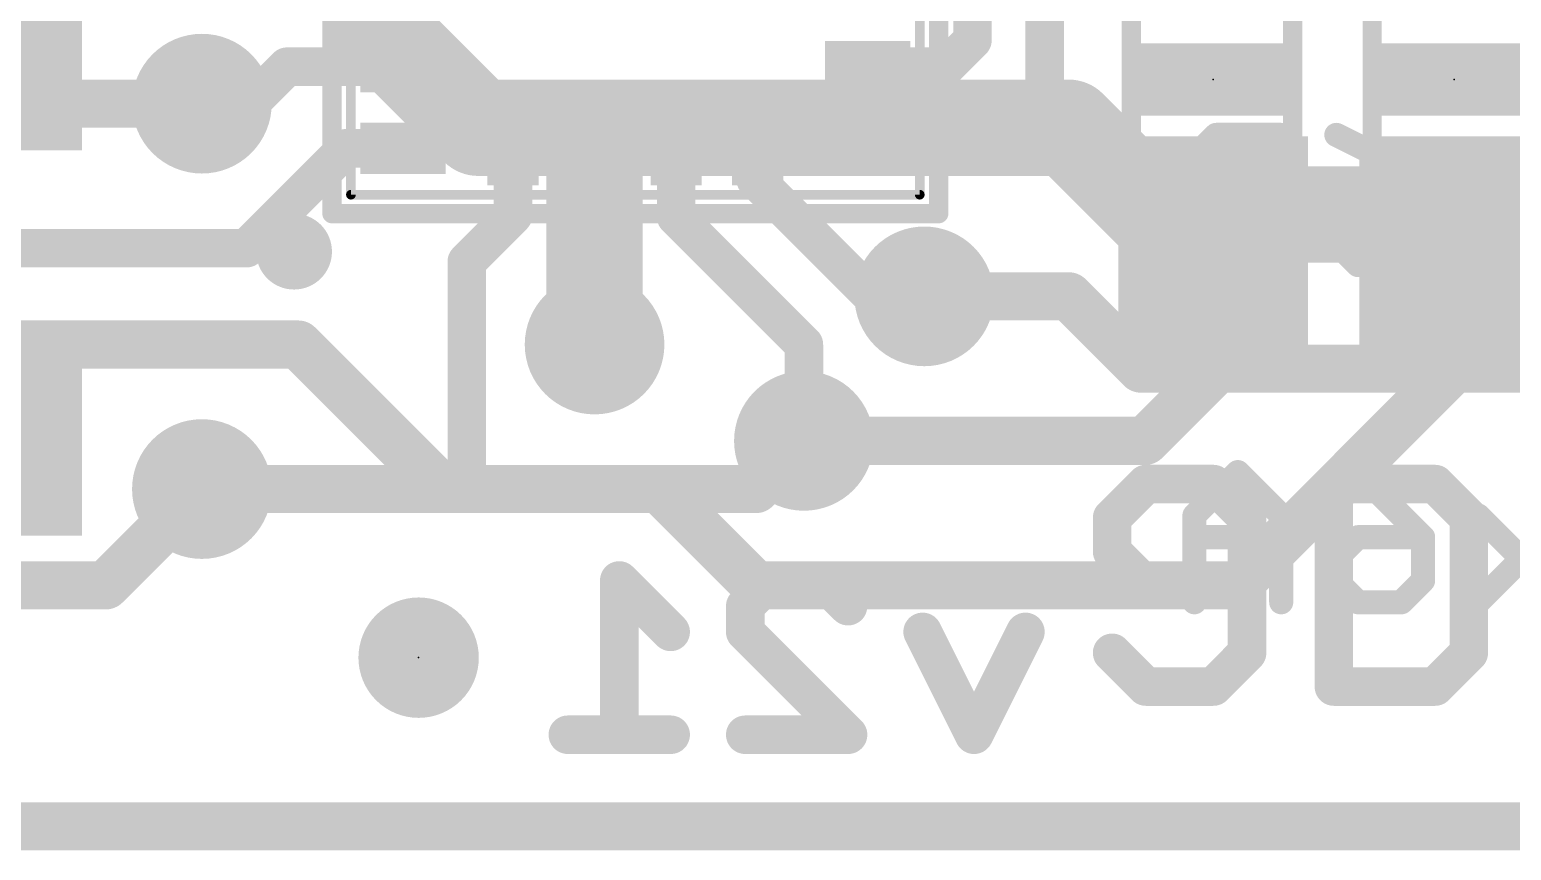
# Model space of a CAD drawing. Extents: x -30 to 77, y -18 to 22.
# Drawn here: x 6.2 to 14.02, y -0.13 to 4.2 of the extents above; entities that cross this region are included whole.
import ezdxf

# ---------------------------------------------------------------- set-up
doc = ezdxf.new("R2010")
doc.units = 0
for name, color, linetype in [('1', 12, 'CONTINUOUS'), ('16', 132, 'CONTINUOUS'), ('18', 110, 'CONTINUOUS'), ('20', 53, 'CONTINUOUS'), ('21', 41, 'CONTINUOUS'), ('22', 40, 'CONTINUOUS'), ('23', 53, 'CONTINUOUS'), ('51', 53, 'CONTINUOUS')]:
    doc.layers.add(name, color=color, linetype=linetype)

# ---------------------------------------------------------------- blocks, each defined once
blk = doc.blocks.new('RECT')
blk.add_solid([(-0.5, -0.5), (0.5, -0.5), (-0.5, 0.5), (0.5, 0.5)])
blk = doc.blocks.new('PIE')
at = {"const_width": 0.5}
blk.add_lwpolyline([(0, -0.25, 1), (0, 0.25, 1), (0, -0.25)], format="xyb", dxfattribs=at)
blk = doc.blocks.new('ROUNDV')
at = {"const_width": 0.5}
blk.add_lwpolyline([(0, -0.25, 1), (0, 0.25, 1), (0, -0.25)], format="xyb", dxfattribs=at)

msp = doc.modelspace()

# ---------------------------------------------------------------- linework, layer by layer
at = {"layer": '1'}
for points, const_width in [([(11.557, 3.8466), (11.557, 5.715)], 0.2032), ([(11.176, 4.145), (11.176, 4.435)], 0.2032), ([(11.036, 4.005), (11.176, 4.145)], 0.2032), ([(7.366, 3.81), (7.561, 4.005)], 0.2032), ([(7.561, 4.005), (8.173, 4.005)], 0.2032), ([(10.623, 4.005), (11.036, 4.005)], 0.2032), ([(7.112, 3.81), (7.366, 3.81)], 0.2032), ([(11.557, 3.8466), (11.2855, 3.575)], 0.2032), ([(7.874, 3.575), (7.347, 3.048)], 0.2032), ([(8.173, 3.575), (7.874, 3.575)], 0.2032), ([(8.753, 3.2207), (8.753, 3.605)], 0.2032), ([(9.183, 3.605), (9.183, 2.54)], 0.2032), ([(9.613, 3.214), (9.613, 3.605)], 0.2032), ([(10.043, 3.605), (10.043, 3.419)], 0.2032), ([(10.623, 3.575), (11.2855, 3.575)], 0.2032), ([(10.043, 3.419), (10.033, 3.409)], 0.2032), ([(10.033, 3.409), (10.648, 2.794)], 0.2032), ([(8.509, 2.9767), (8.753, 3.2207)], 0.2032), ([(9.613, 3.214), (10.287, 2.54)], 0.2032), ([(12.446, 2.3912), (12.446, 3.087)], 0.254), ([(13.716, 2.413), (13.716, 3.087)], 0.254), ([(7.347, 3.048), (5.93, 3.048)], 0.2032), ([(8.509, 2.9767), (8.509, 1.778)], 0.2032), ([(10.648, 2.794), (10.922, 2.794)], 0.2032), ([(10.668, 2.794), (10.922, 2.794)], 0.2032), ([(10.287, 2.54), (10.287, 2.032)], 0.2032), ([(12.0868, 2.032), (12.446, 2.3912)], 0.254), ([(12.573, 1.27), (13.716, 2.413)], 0.254), ([(10.287, 2.032), (12.0868, 2.032)], 0.254), ([(7.112, 1.778), (8.509, 1.778)], 0.254), ([(8.509, 1.778), (9.525, 1.778)], 0.254), ([(9.525, 1.778), (10.033, 1.27)], 0.254), ([(10.033, 1.27), (12.319, 1.27)], 0.254), ([(12.319, 1.27), (12.573, 1.27)], 0.254), ([(0, 0), (22.86, 0)], 0.254)]:
    msp.add_lwpolyline(points, dxfattribs=dict(at, const_width=const_width))
for points, const_width in [([(11.2119, 4.1091, 1), (11.1401, 4.181)], 0.1016), ([(11.1252, 4.145, 1), (11.2268, 4.145)], 0.1016), ([(7.561, 4.0558, 1), (7.561, 3.9542)], 0.1016), ([(7.5969, 3.9691, 1), (7.5251, 4.0409)], 0.1016), ([(8.173, 3.9542, 1), (8.173, 4.0558)], 0.1016), ([(10.623, 4.0558, 1), (10.623, 3.9542)], 0.1016), ([(11, 4.0409, 1), (11.0719, 3.9691)], 0.1016), ([(11.036, 3.9542, 1), (11.036, 4.0558)], 0.1016), ([(7.112, 3.8608, 1), (7.112, 3.7592)], 0.1016), ([(7.366, 3.7592, 1), (7.366, 3.8608)], 0.1016), ([(11.5929, 3.8106, 1), (11.5211, 3.8825)], 0.1016), ([(7.3301, 3.8459, 1), (7.4019, 3.7741)], 0.1016), ([(11.5062, 3.8466, 1), (11.6078, 3.8466)], 0.1016), ([(7.874, 3.6258, 1), (7.874, 3.5242)], 0.1016), ([(7.9099, 3.5391, 1), (7.8381, 3.6109)], 0.1016), ([(8.173, 3.5242, 1), (8.173, 3.6258)], 0.1016), ([(8.8038, 3.605, 1), (8.7022, 3.605)], 0.1016), ([(9.2338, 3.605, 1), (9.1322, 3.605)], 0.1016), ([(9.6638, 3.605, 1), (9.5622, 3.605)], 0.1016), ([(10.0938, 3.605, 1), (9.9922, 3.605)], 0.1016), ([(10.623, 3.6258, 1), (10.623, 3.5242)], 0.1016), ([(11.2855, 3.5242, 1), (11.2855, 3.6258)], 0.1016), ([(11.2495, 3.6109, 1), (11.3214, 3.5391)], 0.1016), ([(10.0789, 3.3831, 1), (10.0071, 3.4549)], 0.1016), ([(10.0689, 3.4449, 1), (9.9971, 3.3731)], 0.1016), ([(9.9971, 3.4449, 1), (10.0689, 3.3731)], 0.1016), ([(9.9922, 3.419, 1), (10.0938, 3.419)], 0.1016), ([(8.7889, 3.1848, 1), (8.7171, 3.2566)], 0.1016), ([(9.6489, 3.2499, 1), (9.5771, 3.1781)], 0.1016), ([(8.7022, 3.2207, 1), (8.8038, 3.2207)], 0.1016), ([(9.5622, 3.214, 1), (9.6638, 3.214)], 0.1016), ([(12.5095, 3.087, 1), (12.3825, 3.087)], 0.127), ([(13.7795, 3.087, 1), (13.6525, 3.087)], 0.127), ([(7.3111, 3.0839, 1), (7.3829, 3.0121)], 0.1016), ([(7.347, 2.9972, 1), (7.347, 3.0988)], 0.1016), ([(8.5598, 2.9767, 1), (8.4582, 2.9767)], 0.1016), ([(8.4731, 3.0126, 1), (8.5449, 2.9408)], 0.1016), ([(10.648, 2.8448, 1), (10.648, 2.7432)], 0.1016), ([(10.668, 2.8448, 1), (10.668, 2.7432)], 0.1016), ([(10.922, 2.7432, 1), (10.922, 2.8448)], 0.1016), ([(10.922, 2.7432, 1), (10.922, 2.8448)], 0.1016), ([(10.6121, 2.7581, 1), (10.6839, 2.8299)], 0.1016), ([(9.1322, 2.54, 1), (9.2338, 2.54)], 0.1016), ([(10.3378, 2.54, 1), (10.2362, 2.54)], 0.1016), ([(10.2511, 2.5041, 1), (10.3229, 2.5759)], 0.1016), ([(12.4909, 2.3463, 1), (12.4011, 2.4361)], 0.127), ([(13.7609, 2.3681, 1), (13.6711, 2.4579)], 0.127), ([(12.3825, 2.3912, 1), (12.5095, 2.3912)], 0.127), ([(13.6525, 2.413, 1), (13.7795, 2.413)], 0.127), ([(10.287, 2.0955, 1), (10.287, 1.9685)], 0.127), ([(12.0419, 2.0769, 1), (12.1317, 1.9871)], 0.127), ([(12.0868, 1.9685, 1), (12.0868, 2.0955)], 0.127), ([(10.2362, 2.032, 1), (10.3378, 2.032)], 0.1016), ([(7.112, 1.8415, 1), (7.112, 1.7145)], 0.127), ([(8.509, 1.8415, 1), (8.509, 1.7145)], 0.127), ([(8.509, 1.7145, 1), (8.509, 1.8415)], 0.127), ([(9.5699, 1.8229, 1), (9.4801, 1.7331)], 0.127), ([(9.525, 1.7145, 1), (9.525, 1.8415)], 0.127), ([(8.4582, 1.778, 1), (8.5598, 1.778)], 0.1016), ([(10.033, 1.3335, 1), (10.033, 1.2065)], 0.127), ([(9.9881, 1.2251, 1), (10.0779, 1.3149)], 0.127), ([(12.319, 1.3335, 1), (12.319, 1.2065)], 0.127), ([(12.319, 1.2065, 1), (12.319, 1.3335)], 0.127), ([(12.5281, 1.3149, 1), (12.6179, 1.2251)], 0.127), ([(12.573, 1.2065, 1), (12.573, 1.3335)], 0.127)]:
    msp.add_lwpolyline(points, format="xyb", dxfattribs=dict(at, const_width=const_width))
at = {"layer": '16'}
for points, const_width in [([(8.001, 4.251), (8.001, 4.7346)], 0.508), ([(8.569, 3.683), (8.001, 4.251)], 0.508), ([(5.969, 4.191), (6.35, 3.81)], 0.254), ([(6.35, 3.81), (7.112, 3.81)], 0.254), ([(9.183, 3.683), (8.569, 3.683)], 0.508), ([(11.684, 3.683), (9.183, 3.683)], 0.508), ([(9.183, 2.54), (9.183, 3.683)], 0.508), ([(12.1412, 3.2258), (11.684, 3.683)], 0.508), ([(16.383, 3.2258), (12.1412, 3.2258)], 0.508), ([(10.922, 2.794), (11.684, 2.794)], 0.254), ([(11.684, 2.794), (12.065, 2.413)], 0.254), ([(2.54, 2.54), (7.62, 2.54)], 0.254), ([(7.62, 2.54), (8.382, 1.778)], 0.254), ([(12.065, 2.413), (16.383, 2.413)], 0.254), ([(10.287, 2.032), (10.033, 1.778)], 0.254), ([(6.604, 1.27), (7.112, 1.778)], 0.254), ([(10.033, 1.778), (8.382, 1.778)], 0.254), ([(1.27, 1.27), (6.604, 1.27)], 0.254), ([(9.5844, 1.0249), (9.3132, 1.2961)], 0.2032), ([(9.3132, 1.2961), (9.3132, 0.4826)], 0.2032), ([(9.9776, 1.1605), (10.1131, 1.2961)], 0.2032), ([(10.1131, 1.2961), (10.3843, 1.2961)], 0.2032), ([(10.3843, 1.2961), (10.5199, 1.1605)], 0.2032), ([(9.9776, 1.0249), (9.9776, 1.1605)], 0.2032), ([(10.5199, 0.4826), (9.9776, 1.0249)], 0.2032), ([(11.1842, 0.4826), (10.9131, 1.0249)], 0.2032), ([(11.4554, 1.0249), (11.1842, 0.4826)], 0.2032), ([(9.5844, 0.4826), (9.042, 0.4826)], 0.2032), ([(9.9776, 0.4826), (10.5199, 0.4826)], 0.2032), ([(0, 0), (22.86, 0)], 0.254)]:
    msp.add_lwpolyline(points, dxfattribs=dict(at, const_width=const_width))
for points, const_width in [([(8.0908, 4.3408, 1), (7.9112, 4.1612)], 0.254), ([(7.874, 4.251, 1), (8.128, 4.251)], 0.254), ([(6.35, 3.8735, 1), (6.35, 3.7465)], 0.127), ([(6.3051, 3.7651, 1), (6.3949, 3.8549)], 0.127), ([(7.112, 3.7465, 1), (7.112, 3.8735)], 0.127), ([(8.569, 3.81, 1), (8.569, 3.556)], 0.254), ([(9.183, 3.81, 1), (9.183, 3.556)], 0.254), ([(9.31, 3.683, 1), (9.056, 3.683)], 0.254), ([(9.183, 3.556, 1), (9.183, 3.81)], 0.254), ([(11.7738, 3.7728, 1), (11.5942, 3.5932)], 0.254), ([(11.684, 3.556, 1), (11.684, 3.81)], 0.254), ([(8.4792, 3.5932, 1), (8.6588, 3.7728)], 0.254), ([(12.1412, 3.3528, 1), (12.1412, 3.0988)], 0.254), ([(12.0514, 3.136, 1), (12.231, 3.3156)], 0.254), ([(10.922, 2.8575, 1), (10.922, 2.7305)], 0.127), ([(11.7289, 2.8389, 1), (11.6391, 2.7491)], 0.127), ([(11.684, 2.7305, 1), (11.684, 2.8575)], 0.127), ([(7.6649, 2.5849, 1), (7.5751, 2.4951)], 0.127), ([(7.62, 2.4765, 1), (7.62, 2.6035)], 0.127), ([(9.056, 2.54, 1), (9.31, 2.54)], 0.254), ([(12.065, 2.4765, 1), (12.065, 2.3495)], 0.127), ([(12.0201, 2.3681, 1), (12.1099, 2.4579)], 0.127), ([(10.3319, 1.9871, 1), (10.2421, 2.0769)], 0.127), ([(7.1569, 1.7331, 1), (7.0671, 1.8229)], 0.127), ([(8.382, 1.8415, 1), (8.382, 1.7145)], 0.127), ([(8.3371, 1.7331, 1), (8.4269, 1.8229)], 0.127), ([(9.9881, 1.8229, 1), (10.0779, 1.7331)], 0.127), ([(10.033, 1.7145, 1), (10.033, 1.8415)], 0.127), ([(6.5591, 1.3149, 1), (6.6489, 1.2251)], 0.127), ([(6.604, 1.2065, 1), (6.604, 1.3335)], 0.127), ([(9.3491, 1.332, 1), (9.2773, 1.2602)], 0.1016), ([(9.364, 1.2961, 1), (9.2624, 1.2961)], 0.1016), ([(10.1131, 1.3469, 1), (10.1131, 1.2453)], 0.1016), ([(10.1491, 1.2602, 1), (10.0772, 1.332)], 0.1016), ([(10.4202, 1.332, 1), (10.3484, 1.2602)], 0.1016), ([(10.3843, 1.2453, 1), (10.3843, 1.3469)], 0.1016), ([(10.0284, 1.1605, 1), (9.9268, 1.1605)], 0.1016), ([(9.9416, 1.1964, 1), (10.0135, 1.1246)], 0.1016), ([(10.484, 1.1246, 1), (10.5558, 1.1964)], 0.1016), ([(9.5484, 0.989, 1), (9.6203, 1.0608)], 0.1016), ([(10.0135, 1.0608, 1), (9.9416, 0.989)], 0.1016), ([(10.9585, 1.0476, 1), (10.8676, 1.0022)], 0.1016), ([(11.5008, 1.0022, 1), (11.41, 1.0476)], 0.1016), ([(9.9268, 1.0249, 1), (10.0284, 1.0249)], 0.1016), ([(9.042, 0.5334, 1), (9.042, 0.4318)], 0.1016), ([(9.5844, 0.4318, 1), (9.5844, 0.5334)], 0.1016), ([(9.9776, 0.5334, 1), (9.9776, 0.4318)], 0.1016), ([(10.484, 0.4467, 1), (10.5558, 0.5185)], 0.1016), ([(10.5199, 0.4318, 1), (10.5199, 0.5334)], 0.1016), ([(11.1388, 0.5053, 1), (11.2297, 0.4599)], 0.1016), ([(11.1388, 0.4599, 1), (11.2297, 0.5053)], 0.1016), ([(9.2624, 0.4826, 1), (9.364, 0.4826)], 0.1016)]:
    msp.add_lwpolyline(points, format="xyb", dxfattribs=dict(at, const_width=const_width))
at = {"layer": '20', "const_width": 0.2032}
msp.add_lwpolyline([(0, 0), (22.86, 0)], dxfattribs=at)
at = {"layer": '21'}
for points, const_width in [([(7.798, 3.23), (7.798, 6.93)], 0.1016), ([(10.998, 6.93), (10.998, 3.23)], 0.1016), ([(10.998, 3.23), (7.798, 3.23)], 0.1016), ([(12.0906, 1.8043), (11.9126, 1.6264)], 0.2032), ([(12.4465, 1.8043), (12.0906, 1.8043)], 0.2032), ([(12.6244, 1.6264), (12.4465, 1.8043)], 0.2032), ([(13.082, 1.8043), (13.082, 0.7366)], 0.2032), ([(13.6159, 1.8043), (13.082, 1.8043)], 0.2032), ([(13.7938, 1.6264), (13.6159, 1.8043)], 0.2032), ([(11.9126, 1.6264), (11.9126, 1.4484)], 0.2032), ([(12.6244, 0.9146), (12.6244, 1.6264)], 0.2032), ([(13.7938, 0.9146), (13.7938, 1.6264)], 0.2032), ([(11.9126, 1.4484), (12.0906, 1.2705)], 0.2032), ([(12.0906, 1.2705), (12.6244, 1.2705)], 0.2032), ([(11.9126, 0.9146), (12.0906, 0.7366)], 0.2032), ([(12.4465, 0.7366), (12.6244, 0.9146)], 0.2032), ([(13.6159, 0.7366), (13.7938, 0.9146)], 0.2032), ([(12.0906, 0.7366), (12.4465, 0.7366)], 0.2032), ([(13.082, 0.7366), (13.6159, 0.7366)], 0.2032)]:
    msp.add_lwpolyline(points, dxfattribs=dict(at, const_width=const_width))
for points, const_width in [([(7.598, 2.93, 1), (7.598, 3.13, 1), (7.598, 2.93)], 0.2), ([(7.798, 3.2554, 1), (7.798, 3.2046)], 0.0508), ([(7.7726, 3.23, 1), (7.8234, 3.23)], 0.0508), ([(10.9726, 3.23, 1), (11.0234, 3.23)], 0.0508), ([(10.998, 3.2046, 1), (10.998, 3.2554)], 0.0508), ([(12.0906, 1.8551, 1), (12.0906, 1.7535)], 0.1016), ([(12.1265, 1.7684, 1), (12.0546, 1.8402)], 0.1016), ([(12.4824, 1.8402, 1), (12.4105, 1.7684)], 0.1016), ([(12.4465, 1.7535, 1), (12.4465, 1.8551)], 0.1016), ([(13.1328, 1.8043, 1), (13.0312, 1.8043)], 0.1016), ([(13.082, 1.8551, 1), (13.082, 1.7535)], 0.1016), ([(13.6518, 1.8402, 1), (13.5799, 1.7684)], 0.1016), ([(13.6159, 1.7535, 1), (13.6159, 1.8551)], 0.1016), ([(11.9634, 1.6264, 1), (11.8618, 1.6264)], 0.1016), ([(12.6752, 1.6264, 1), (12.5736, 1.6264)], 0.1016), ([(13.8446, 1.6264, 1), (13.743, 1.6264)], 0.1016), ([(11.8767, 1.6623, 1), (11.9485, 1.5904)], 0.1016), ([(12.5885, 1.5904, 1), (12.6603, 1.6623)], 0.1016), ([(13.7579, 1.5904, 1), (13.8297, 1.6623)], 0.1016), ([(11.9485, 1.4843, 1), (11.8767, 1.4125)], 0.1016), ([(11.8618, 1.4484, 1), (11.9634, 1.4484)], 0.1016), ([(12.0906, 1.3213, 1), (12.0906, 1.2197)], 0.1016), ([(12.0546, 1.2345, 1), (12.1265, 1.3064)], 0.1016), ([(12.6244, 1.2197, 1), (12.6244, 1.3213)], 0.1016), ([(11.9485, 0.9505, 1), (11.8767, 0.8786)], 0.1016), ([(12.6603, 0.8786, 1), (12.5885, 0.9505)], 0.1016), ([(13.8297, 0.8786, 1), (13.7579, 0.9505)], 0.1016), ([(12.5736, 0.9146, 1), (12.6752, 0.9146)], 0.1016), ([(13.743, 0.9146, 1), (13.8446, 0.9146)], 0.1016), ([(12.0906, 0.7874, 1), (12.0906, 0.6858)], 0.1016), ([(12.0546, 0.7007, 1), (12.1265, 0.7725)], 0.1016), ([(12.4105, 0.7725, 1), (12.4824, 0.7007)], 0.1016), ([(12.4465, 0.6858, 1), (12.4465, 0.7874)], 0.1016), ([(13.082, 0.7874, 1), (13.082, 0.6858)], 0.1016), ([(13.0312, 0.7366, 1), (13.1328, 0.7366)], 0.1016), ([(13.5799, 0.7725, 1), (13.6518, 0.7007)], 0.1016), ([(13.6159, 0.6858, 1), (13.6159, 0.7874)], 0.1016)]:
    msp.add_lwpolyline(points, format="xyb", dxfattribs=dict(at, const_width=const_width))
at = {"layer": '22', "const_width": 0.127}
for points in [[(12.4611, 3.6455), (12.3467, 3.5311)], [(12.8043, 3.6455), (12.4611, 3.6455)], [(12.8043, 2.9591), (12.8043, 3.6455)], [(13.0951, 3.6455), (13.3239, 3.5311)], [(12.3467, 3.5311), (12.3467, 3.4167)], [(13.3239, 3.5311), (13.5527, 3.3023)], [(12.3467, 3.4167), (12.4611, 3.3023)], [(14.3011, 3.4167), (13.8435, 2.9591)], [(14.3011, 2.9591), (13.8435, 3.4167)], [(12.4611, 3.3023), (12.3467, 3.1879)], [(12.8043, 3.3023), (12.4611, 3.3023)], [(13.0951, 3.1879), (13.2095, 3.3023)], [(13.2095, 3.3023), (13.5527, 3.3023)], [(13.5527, 3.3023), (13.5527, 3.0735)], [(12.3467, 3.1879), (12.3467, 3.0735)], [(13.0951, 3.0735), (13.0951, 3.1879)], [(12.3467, 3.0735), (12.4611, 2.9591)], [(13.2095, 2.9591), (13.0951, 3.0735)], [(13.5527, 3.0735), (13.4383, 2.9591)], [(12.4611, 2.9591), (12.8043, 2.9591)], [(13.4383, 2.9591), (13.2095, 2.9591)], [(12.5755, 1.8675), (12.3467, 1.6387)], [(12.8043, 1.6387), (12.5755, 1.8675)], [(13.0951, 1.8675), (13.3239, 1.7531)], [(13.3239, 1.7531), (13.5527, 1.5243)], [(12.3467, 1.6387), (12.3467, 1.1811)], [(12.8043, 1.1811), (12.8043, 1.6387)], [(14.3011, 1.6387), (13.8435, 1.1811)], [(14.3011, 1.1811), (13.8435, 1.6387)], [(12.8043, 1.5243), (12.3467, 1.5243)], [(13.0951, 1.4099), (13.2095, 1.5243)], [(13.2095, 1.5243), (13.5527, 1.5243)], [(13.5527, 1.5243), (13.5527, 1.2955)], [(13.0951, 1.2955), (13.0951, 1.4099)], [(13.2095, 1.1811), (13.0951, 1.2955)], [(13.5527, 1.2955), (13.4383, 1.1811)], [(13.4383, 1.1811), (13.2095, 1.1811)]]:
    msp.add_lwpolyline(points, dxfattribs=at)
at = {"layer": '22', "const_width": 0.0635}
for points in [[(12.4611, 3.6772, 1), (12.4611, 3.6137)], [(12.4835, 3.623, 1), (12.4386, 3.6679)], [(12.836, 3.6455, 1), (12.7725, 3.6455)], [(12.8043, 3.6137, 1), (12.8043, 3.6772)], [(13.1093, 3.6739, 1), (13.0809, 3.6171)], [(12.3784, 3.5311, 1), (12.3149, 3.5311)], [(12.3242, 3.5535, 1), (12.3691, 3.5086)], [(13.3463, 3.5535, 1), (13.3014, 3.5086)], [(13.3097, 3.5027, 1), (13.3381, 3.5595)], [(12.3691, 3.4391, 1), (12.3242, 3.3942)], [(12.3149, 3.4167, 1), (12.3784, 3.4167)], [(13.8659, 3.4391, 1), (13.821, 3.3942)], [(12.4611, 3.334, 1), (12.4611, 3.2705)], [(12.4835, 3.2798, 1), (12.4386, 3.3247)], [(12.8043, 3.2705, 1), (12.8043, 3.334)], [(13.2095, 3.334, 1), (13.2095, 3.2705)], [(13.2319, 3.2798, 1), (13.187, 3.3247)], [(13.5844, 3.3023, 1), (13.5209, 3.3023)], [(13.5527, 3.2705, 1), (13.5527, 3.334)], [(12.4386, 3.2798, 1), (12.4835, 3.3247)], [(13.5302, 3.2798, 1), (13.5751, 3.3247)], [(12.3784, 3.1879, 1), (12.3149, 3.1879)], [(12.3242, 3.2103, 1), (12.3691, 3.1654)], [(13.1268, 3.1879, 1), (13.0633, 3.1879)], [(13.0726, 3.2103, 1), (13.1175, 3.1654)], [(12.3691, 3.0959, 1), (12.3242, 3.051)], [(13.1175, 3.0959, 1), (13.0726, 3.051)], [(13.5751, 3.051, 1), (13.5302, 3.0959)], [(12.3149, 3.0735, 1), (12.3784, 3.0735)], [(13.0633, 3.0735, 1), (13.1268, 3.0735)], [(13.5209, 3.0735, 1), (13.5844, 3.0735)], [(12.4611, 2.9909, 1), (12.4611, 2.9274)], [(12.4386, 2.9366, 1), (12.4835, 2.9816)], [(12.7725, 2.9591, 1), (12.836, 2.9591)], [(12.8043, 2.9274, 1), (12.8043, 2.9909)], [(13.2095, 2.9909, 1), (13.2095, 2.9274)], [(13.187, 2.9366, 1), (13.2319, 2.9816)], [(13.4158, 2.9816, 1), (13.4607, 2.9366)], [(13.4383, 2.9274, 1), (13.4383, 2.9909)], [(13.821, 2.9816, 1), (13.8659, 2.9366)], [(12.5979, 1.8899, 1), (12.553, 1.845)], [(12.5979, 1.845, 1), (12.553, 1.8899)], [(13.1093, 1.8959, 1), (13.0809, 1.8391)], [(13.3463, 1.7755, 1), (13.3014, 1.7306)], [(13.3097, 1.7247, 1), (13.3381, 1.7815)], [(12.3784, 1.6387, 1), (12.3149, 1.6387)], [(12.3242, 1.6611, 1), (12.3691, 1.6162)], [(12.836, 1.6387, 1), (12.7725, 1.6387)], [(12.7818, 1.6162, 1), (12.8267, 1.6611)], [(13.8659, 1.6611, 1), (13.821, 1.6162)], [(12.3467, 1.556, 1), (12.3467, 1.4925)], [(12.8043, 1.4925, 1), (12.8043, 1.556)], [(13.2095, 1.556, 1), (13.2095, 1.4925)], [(13.2319, 1.5018, 1), (13.187, 1.5467)], [(13.5844, 1.5243, 1), (13.5209, 1.5243)], [(13.5302, 1.5018, 1), (13.5751, 1.5467)], [(13.5527, 1.4925, 1), (13.5527, 1.556)], [(13.1268, 1.4099, 1), (13.0633, 1.4099)], [(13.0726, 1.4323, 1), (13.1175, 1.3874)], [(13.1175, 1.3179, 1), (13.0726, 1.273)], [(13.5751, 1.273, 1), (13.5302, 1.3179)], [(13.0633, 1.2955, 1), (13.1268, 1.2955)], [(13.5209, 1.2955, 1), (13.5844, 1.2955)], [(12.3149, 1.1811, 1), (12.3784, 1.1811)], [(12.7725, 1.1811, 1), (12.836, 1.1811)], [(13.2095, 1.2128, 1), (13.2095, 1.1494)], [(13.187, 1.1586, 1), (13.2319, 1.2036)], [(13.4158, 1.2036, 1), (13.4607, 1.1586)], [(13.4383, 1.1494, 1), (13.4383, 1.2128)], [(13.821, 1.2036, 1), (13.8659, 1.1586)]]:
    msp.add_lwpolyline(points, format="xyb", dxfattribs=at)
at = {"layer": '23'}
for p in [(12.446, 3.937), (13.716, 3.937), (8.255, 0.889)]:
    msp.add_point(p, dxfattribs=at)
at = {"layer": '51'}
for points, const_width in [([(7.898, 3.33), (7.898, 6.83)], 0.0508), ([(10.898, 6.83), (10.898, 3.33)], 0.0508), ([(12.014, 3.581), (12.014, 4.293)], 0.1016), ([(12.865, 3.581), (12.865, 4.293)], 0.1016), ([(13.284, 3.581), (13.284, 4.293)], 0.1016), ([(10.898, 3.33), (7.898, 3.33)], 0.0508)]:
    msp.add_lwpolyline(points, dxfattribs=dict(at, const_width=const_width))
for points, const_width in [([(11.9886, 3.581, 1), (12.0394, 3.581)], 0.0508), ([(12.8396, 3.581, 1), (12.8904, 3.581)], 0.0508), ([(13.2586, 3.581, 1), (13.3094, 3.581)], 0.0508), ([(7.898, 3.3427, 1), (7.898, 3.3173)], 0.0254), ([(7.8853, 3.33, 1), (7.9107, 3.33)], 0.0254), ([(10.8853, 3.33, 1), (10.9107, 3.33)], 0.0254), ([(10.898, 3.3173, 1), (10.898, 3.3427)], 0.0254)]:
    msp.add_lwpolyline(points, format="xyb", dxfattribs=dict(at, const_width=const_width))

# ---------------------------------------------------------------- block references
at = {"layer": '1', "xscale": 1.1}
for p, rotation in [((5.93, 4.064), 180), ((12.446, 3.087), 90), ((13.716, 3.087), 90), ((5.93, 2.032), 180)]:
    msp.add_blockref('RECT', p, dxfattribs=dict(at, rotation=rotation))
at = {"layer": '1', "xscale": 0.45, "yscale": 0.27}
for p, rotation in [((8.173, 4.005), 180), ((8.753, 3.605), 270), ((9.183, 3.605), 270), ((9.613, 3.605), 270), ((10.043, 3.605), 270), ((8.173, 3.575), 180)]:
    msp.add_blockref('RECT', p, dxfattribs=dict(at, rotation=rotation))
at = {"layer": '1'}
for name, p, xscale, yscale in [('RECT', (10.623, 4.005), 0.45, 0.27), ('RECT', (10.623, 3.575), 0.45, 0.27), ('PIE', (8.255, 0.889), 0.635, 0.635)]:
    msp.add_blockref(name, p, dxfattribs=dict(at, xscale=xscale, yscale=yscale))
at = {"layer": '18', "xscale": 0.7366, "yscale": 0.7366}
for p in [(7.112, 3.81), (7.112, 3.81), (10.922, 2.794), (10.922, 2.794), (9.183, 2.54), (9.183, 2.54), (10.287, 2.032), (10.287, 2.032), (7.112, 1.778), (7.112, 1.778)]:
    msp.add_blockref('ROUNDV', p, dxfattribs=at)
at = {"layer": '21', "xscale": 0.381, "yscale": 0.762, "rotation": 90}
for p in [(12.446, 3.937), (13.716, 3.937)]:
    msp.add_blockref('RECT', p, dxfattribs=at)
at = {"layer": '51'}
for p, xscale, yscale, rotation in [((8.173, 4.005), 0.23, 0.35, 90), ((10.623, 4.005), 0.23, 0.35, 270), ((8.753, 3.605), 0.35, 0.23, 90), ((9.183, 3.605), 0.35, 0.23, 90), ((9.613, 3.605), 0.35, 0.23, 90), ((10.043, 3.605), 0.35, 0.23, 90), ((8.173, 3.575), 0.23, 0.35, 90), ((10.623, 3.575), 0.23, 0.35, 270), ((12.4409, 3.3489), 0.5001, 0.95, 90), ((13.7109, 3.3489), 0.5001, 0.95, 90)]:
    msp.add_blockref('RECT', p, dxfattribs=dict(at, xscale=xscale, yscale=yscale, rotation=rotation))

doc.saveas('drawing.dxf')
